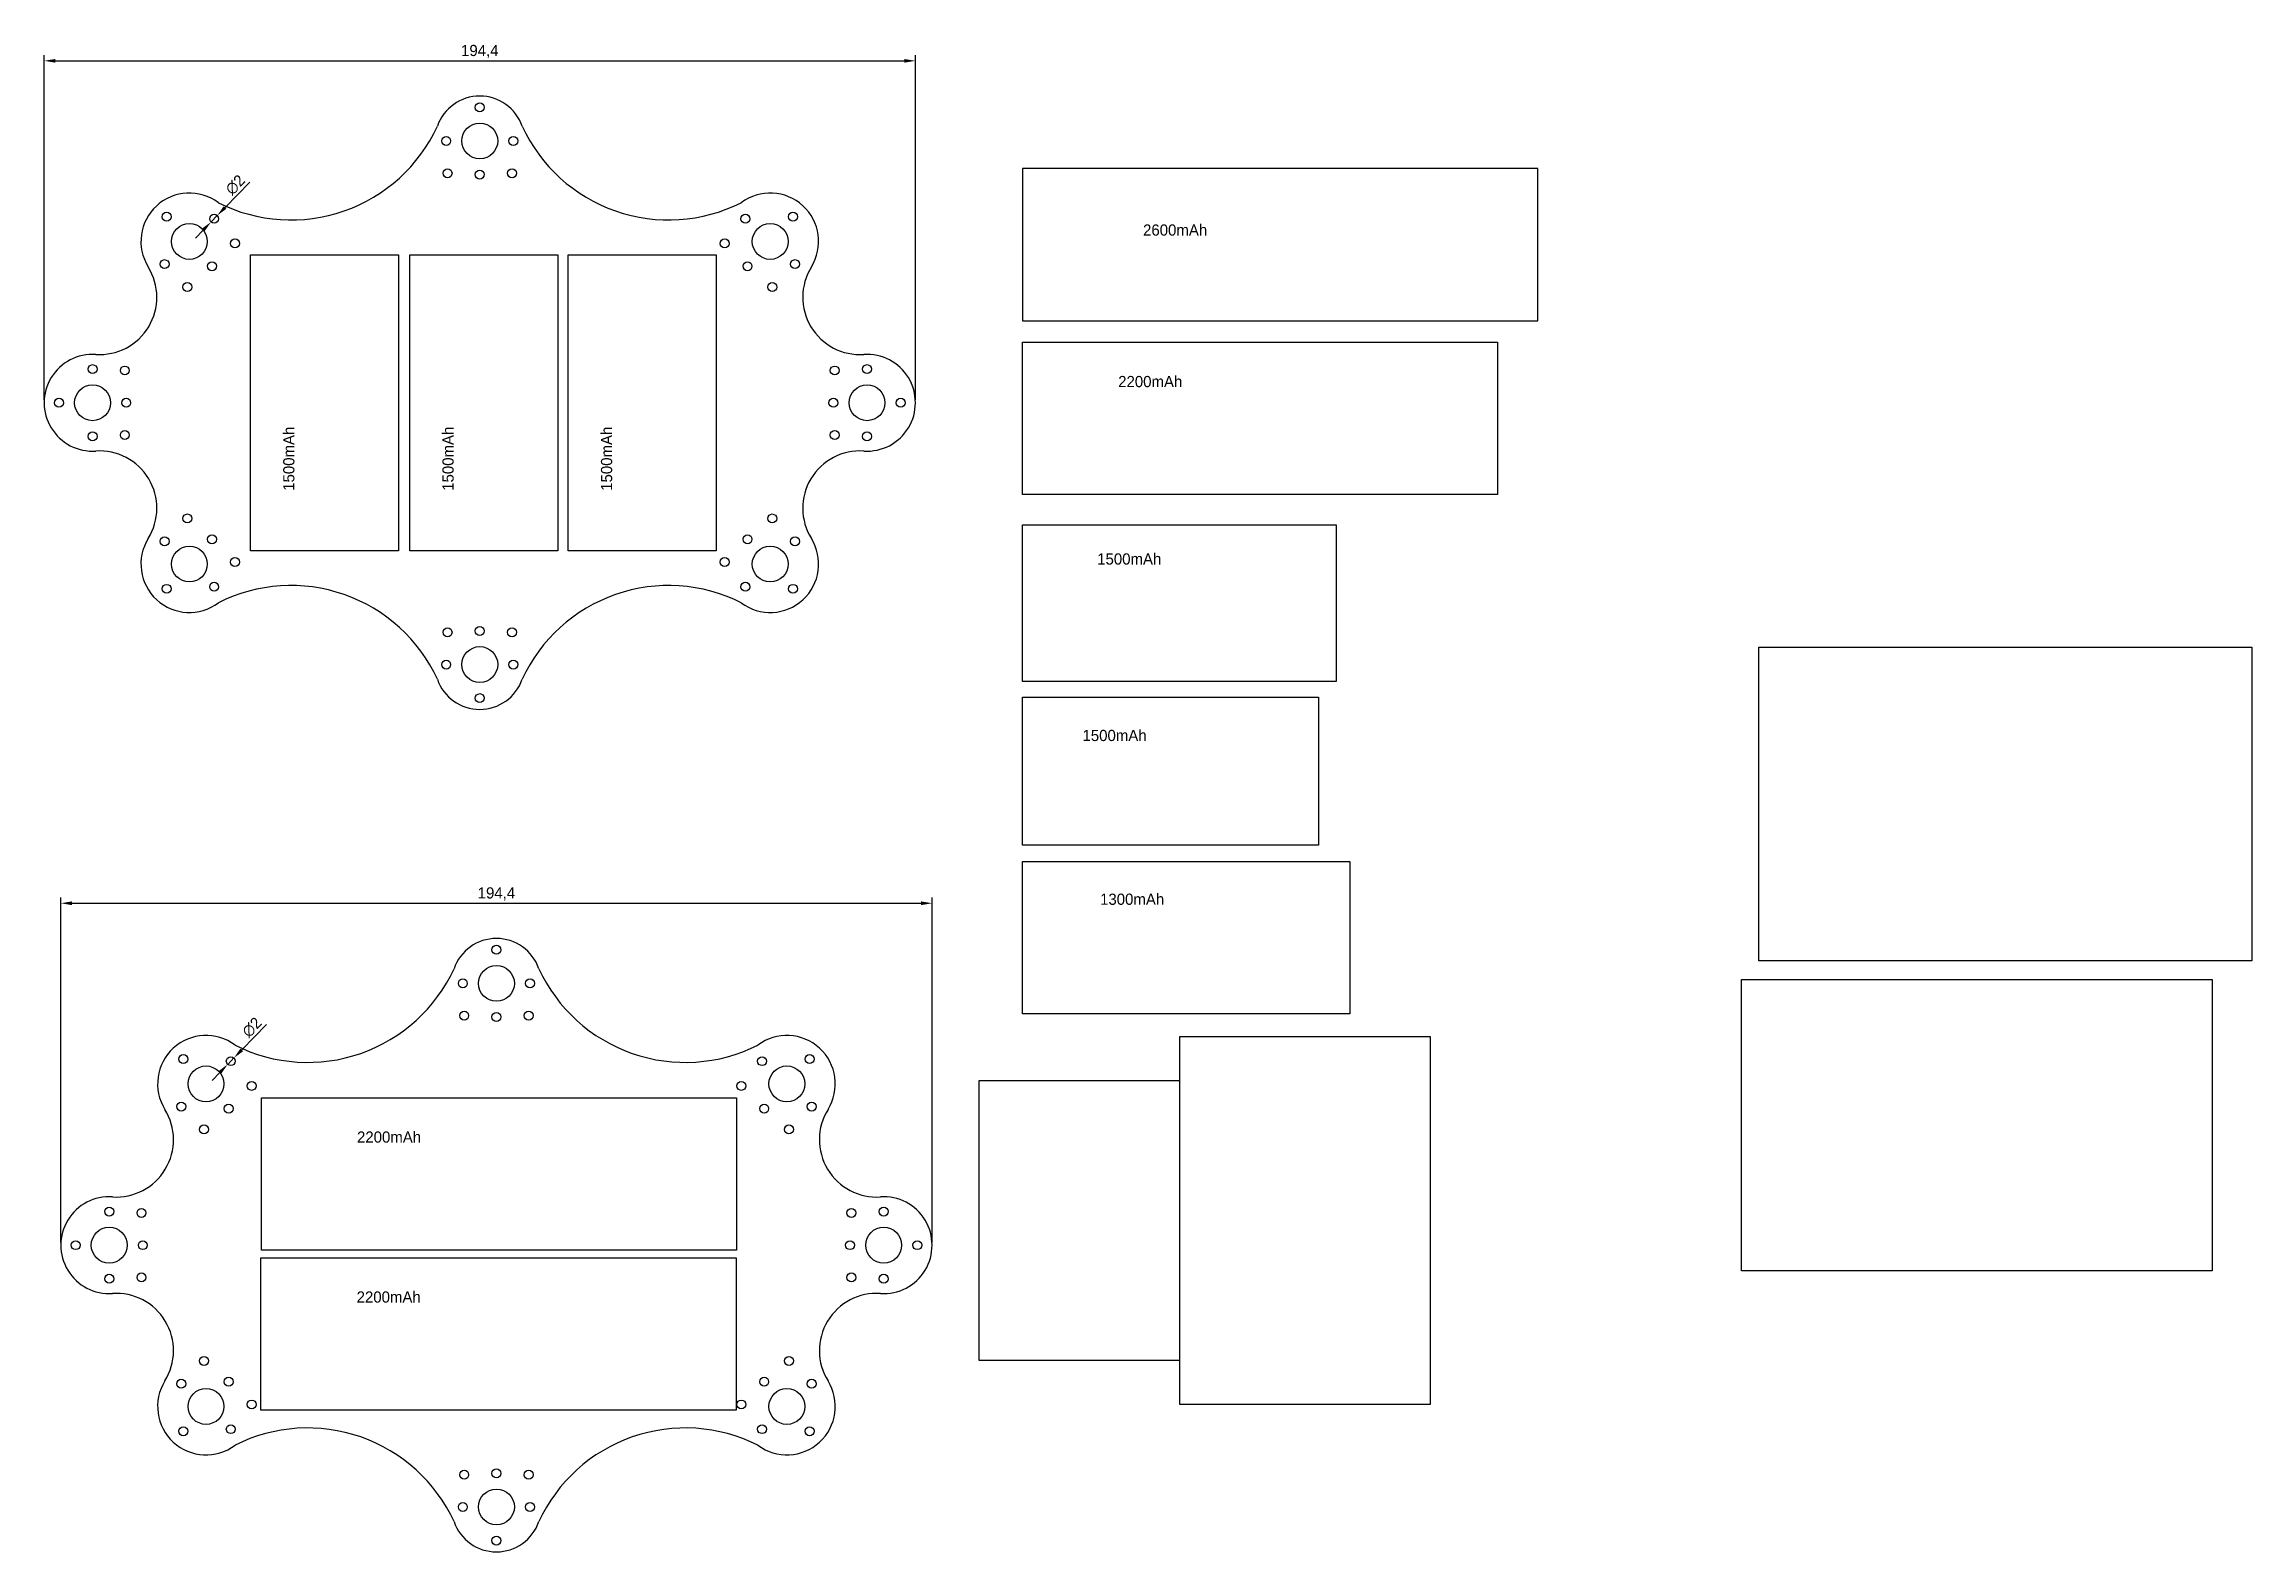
# Model space of a CAD drawing. Header units: millimetres. Extents: x 1757 to 2250, y 724 to 1061.
import ezdxf

# ---------------------------------------------------------------- set-up
doc = ezdxf.new("R2010")
doc.units = ezdxf.units.MM
doc.dimstyles.new('ISO-25', dxfattribs={"dimtxt": 2.5, "dimasz": 2.5, "dimexe": 1.25, "dimexo": 0.625, "dimtad": 1, "dimtxsty": 'Standard', "dimcen": 2.5, "dimadec": 0, "dimazin": 0, "dimtfac": 1, "dimtmove": 0, "dimatfit": 3, "dimfxl": 1, "dimarcsym": 0})

# ---------------------------------------------------------------- blocks, each defined once
blk = doc.blocks.new('*D2')
at = {"color": 0, "lineweight": -2}
for p, q in [((1757.4, 981.57), (1757.4, 1058.51)), ((1759.9, 1057.26), (1949.3, 1057.26)), ((1951.8, 981.57), (1951.8, 1058.51))]:
    blk.add_line(p, q, dxfattribs=at)
at = {"color": 0}
for points in [[(1759.9, 1057.67), (1759.9, 1056.84), (1757.4, 1057.26)], [(1949.3, 1057.67), (1949.3, 1056.84), (1951.8, 1057.26)]]:
    blk.add_solid(points, dxfattribs=at)
at = {"layer": 'Defpoints', "color": 0}
for p in [(1951.8, 1057.26), (1757.4, 980.95), (1951.8, 980.95)]:
    blk.add_point(p, dxfattribs=at)
at = {"color": 0, "insert": (1854.6, 1059.34), "char_height": 2.5, "attachment_point": 5}
blk.add_mtext('194,4', dxfattribs=at)
blk = doc.blocks.new('*D3')
at = {"color": 0, "lineweight": -2}
for p, q in [((1803.28, 1030.21), (1797.77, 1024.53)), ((1794.63, 1021.29), (1796.03, 1022.73)), ((1792.89, 1019.5), (1791.15, 1017.7))]:
    blk.add_line(p, q, dxfattribs=at)
at = {"color": 0}
for points in [[(1797.47, 1024.82), (1798.06, 1024.24), (1796.03, 1022.73)], [(1792.59, 1019.79), (1793.19, 1019.21), (1794.63, 1021.29)]]:
    blk.add_solid(points, dxfattribs=at)
at = {"layer": 'Defpoints', "color": 0}
for p in [(1794.63, 1021.29), (1796.03, 1022.73)]:
    blk.add_point(p, dxfattribs=at)
at = {"color": 0, "insert": (1800.04, 1029.57), "char_height": 2.5, "attachment_point": 5, "rotation": 45.8861}
blk.add_mtext('∅2', dxfattribs=at)
blk = doc.blocks.new('*D8')
at = {"color": 0, "lineweight": -2}
for p, q in [((1761.11, 793.56), (1761.11, 870.49)), ((1763.61, 869.24), (1953.01, 869.24)), ((1955.51, 793.56), (1955.51, 870.49))]:
    blk.add_line(p, q, dxfattribs=at)
at = {"color": 0}
for points in [[(1763.61, 869.66), (1763.61, 868.82), (1761.11, 869.24)], [(1953.01, 869.66), (1953.01, 868.82), (1955.51, 869.24)]]:
    blk.add_solid(points, dxfattribs=at)
at = {"layer": 'Defpoints', "color": 0}
for p in [(1955.51, 869.24), (1761.11, 792.93), (1955.51, 792.93)]:
    blk.add_point(p, dxfattribs=at)
at = {"color": 0, "insert": (1858.31, 871.32), "char_height": 2.5, "attachment_point": 5}
blk.add_mtext('194,4', dxfattribs=at)
blk = doc.blocks.new('*D9')
at = {"color": 0, "lineweight": -2}
for p, q in [((1806.99, 842.19), (1801.48, 836.51)), ((1798.35, 833.28), (1799.74, 834.71)), ((1796.61, 831.48), (1794.87, 829.69))]:
    blk.add_line(p, q, dxfattribs=at)
at = {"color": 0}
for points in [[(1796.31, 831.77), (1796.91, 831.19), (1798.35, 833.28)], [(1801.18, 836.8), (1801.78, 836.22), (1799.74, 834.71)]]:
    blk.add_solid(points, dxfattribs=at)
at = {"layer": 'Defpoints', "color": 0}
for p in [(1798.35, 833.28), (1799.74, 834.71)]:
    blk.add_point(p, dxfattribs=at)
at = {"color": 0, "insert": (1803.76, 841.55), "char_height": 2.5, "attachment_point": 5, "rotation": 45.8861}
blk.add_mtext('∅2', dxfattribs=at)

msp = doc.modelspace()

# ---------------------------------------------------------------- linework, layer by layer
for p, q in [((2090.692, 1033.248), (1975.692, 1033.248)), ((1975.692, 1033.248), (1975.692, 999.248)), ((2090.692, 999.248), (2090.692, 1033.248)), ((1803.424, 947.913), (1803.424, 1013.953)), ((1803.424, 1013.953), (1836.444, 1013.953)), ((1836.444, 1013.953), (1836.444, 947.913)), ((1838.957, 947.913), (1838.957, 1013.953)), ((1838.957, 1013.953), (1871.977, 1013.953)), ((1871.977, 1013.953), (1871.977, 947.913)), ((1874.328, 947.913), (1874.328, 1013.953)), ((1874.328, 1013.953), (1907.348, 1013.953)), ((1907.348, 1013.953), (1907.348, 947.913)), ((1975.692, 999.248), (2090.692, 999.248)), ((1975.692, 994.455), (2081.692, 994.455)), ((1975.692, 960.455), (1975.692, 994.455)), ((2081.692, 994.455), (2081.692, 960.455)), ((2081.692, 960.455), (1975.692, 960.455)), ((1975.692, 953.706), (2045.692, 953.706)), ((1975.692, 918.706), (1975.692, 953.706)), ((2045.692, 953.706), (2045.692, 918.706)), ((1836.444, 947.913), (1803.424, 947.913)), ((1871.977, 947.913), (1838.957, 947.913)), ((1907.348, 947.913), (1874.328, 947.913)), ((2139.977, 926.395), (2249.977, 926.395)), ((2139.977, 856.395), (2139.977, 926.395)), ((2249.977, 926.395), (2249.977, 856.395)), ((2045.692, 918.706), (1975.692, 918.706)), ((1975.692, 915.248), (2041.732, 915.248)), ((1975.692, 882.228), (1975.692, 915.248)), ((2041.732, 915.248), (2041.732, 882.228)), ((2041.732, 882.228), (1975.692, 882.228)), ((1975.692, 878.537), (2048.692, 878.537)), ((1975.692, 844.537), (1975.692, 878.537)), ((2048.692, 878.537), (2048.692, 844.537)), ((2136.124, 852.232), (2241.124, 852.232)), ((2136.124, 787.232), (2136.124, 852.232)), ((2249.977, 856.395), (2139.977, 856.395)), ((2241.124, 852.232), (2241.124, 787.232)), ((2048.692, 844.537), (1975.692, 844.537)), ((2010.722, 839.42), (2010.722, 757.42)), ((2066.722, 839.42), (2010.722, 839.42)), ((2066.722, 757.42), (2066.722, 839.42)), ((1966.022, 829.67), (2010.722, 829.67)), ((1966.022, 767.17), (1966.022, 829.67)), ((2010.722, 829.67), (2010.722, 767.17)), ((1805.858, 825.838), (1911.858, 825.838)), ((1805.858, 791.838), (1805.858, 825.838)), ((1911.858, 825.838), (1911.858, 791.838)), ((1805.774, 790.138), (1911.774, 790.138)), ((1805.774, 756.138), (1805.774, 790.138)), ((1911.858, 791.838), (1805.858, 791.838)), ((1911.774, 790.138), (1911.774, 756.138)), ((2241.124, 787.232), (2136.124, 787.232)), ((2010.722, 767.17), (1966.022, 767.17)), ((1911.774, 756.138), (1805.774, 756.138)), ((2010.722, 757.42), (2066.722, 757.42))]:
    msp.add_line(p, q)
for centre, radius in [((1854.599, 1046.875), 1), ((1847.099, 1039.375), 1), ((1854.599, 1039.375), 4), ((1862.099, 1039.375), 1), ((1847.399, 1032.175), 1), ((1854.599, 1031.875), 1), ((1861.799, 1032.175), 1), ((1784.733, 1022.476), 1), ((1789.799, 1016.946), 4), ((1795.329, 1022.012), 1), ((1913.869, 1022.012), 1), ((1919.399, 1016.946), 4), ((1924.466, 1022.476), 1), ((1799.972, 1016.501), 1), ((1909.227, 1016.501), 1), ((1784.269, 1011.88), 1), ((1794.866, 1011.416), 1), ((1914.333, 1011.416), 1), ((1924.929, 1011.88), 1), ((1789.354, 1006.774), 1), ((1919.845, 1006.774), 1), ((1768.199, 988.446), 1), ((1775.399, 988.146), 1), ((1933.799, 988.146), 1), ((1940.999, 988.446), 1), ((1760.699, 980.946), 1), ((1768.199, 980.946), 4), ((1775.699, 980.946), 1), ((1933.499, 980.946), 1), ((1940.999, 980.946), 4), ((1948.499, 980.946), 1), ((1768.199, 973.446), 1), ((1775.399, 973.746), 1), ((1933.799, 973.746), 1), ((1940.999, 973.446), 1), ((1789.354, 955.119), 1), ((1919.845, 955.119), 1), ((1784.269, 950.012), 1), ((1794.866, 950.476), 1), ((1914.333, 950.476), 1), ((1924.929, 950.012), 1), ((1789.799, 944.946), 4), ((1799.972, 945.391), 1), ((1909.227, 945.391), 1), ((1919.399, 944.946), 4), ((1795.329, 939.88), 1), ((1913.869, 939.88), 1), ((1784.733, 939.416), 1), ((1924.466, 939.416), 1), ((1854.599, 930.018), 1), ((1847.399, 929.718), 1), ((1854.599, 922.518), 4), ((1861.799, 929.718), 1), ((1847.099, 922.518), 1), ((1862.099, 922.518), 1), ((1854.599, 915.018), 1), ((1858.315, 858.859), 1), ((1850.815, 851.359), 1), ((1858.315, 851.359), 4), ((1865.815, 851.359), 1), ((1851.115, 844.159), 1), ((1858.315, 843.859), 1), ((1865.515, 844.159), 1), ((1788.449, 834.46), 1), ((1793.515, 828.93), 4), ((1799.045, 833.996), 1), ((1917.585, 833.996), 1), ((1923.115, 828.93), 4), ((1928.181, 834.46), 1), ((1803.688, 828.485), 1), ((1912.942, 828.485), 1), ((1787.985, 823.864), 1), ((1798.581, 823.4), 1), ((1918.049, 823.4), 1), ((1928.645, 823.864), 1), ((1793.07, 818.758), 1), ((1923.56, 818.758), 1), ((1771.915, 800.43), 1), ((1779.115, 800.13), 1), ((1937.515, 800.13), 1), ((1944.715, 800.43), 1), ((1764.415, 792.93), 1), ((1771.915, 792.93), 4), ((1779.415, 792.93), 1), ((1937.215, 792.93), 1), ((1944.715, 792.93), 4), ((1952.215, 792.93), 1), ((1771.915, 785.43), 1), ((1779.115, 785.73), 1), ((1937.515, 785.73), 1), ((1944.715, 785.43), 1), ((1793.07, 767.103), 1), ((1923.56, 767.103), 1), ((1787.985, 761.996), 1), ((1793.515, 756.93), 4), ((1798.581, 762.46), 1), ((1918.049, 762.46), 1), ((1923.115, 756.93), 4), ((1928.645, 761.996), 1), ((1803.688, 757.375), 1), ((1912.942, 757.375), 1), ((1788.449, 751.4), 1), ((1799.045, 751.864), 1), ((1917.585, 751.864), 1), ((1928.181, 751.4), 1), ((1851.115, 741.702), 1), ((1858.315, 742.002), 1), ((1865.515, 741.702), 1), ((1850.815, 734.502), 1), ((1858.315, 734.502), 4), ((1865.815, 734.502), 1), ((1858.315, 727.002), 1)]:
    msp.add_circle(centre, radius)
at = {"color": 7}
for centre, radius, start, end in [((1854.599, 1039.375), 10.019, 19.07656, 160.92344), ((1812.468, 1057.704), 35.965, 243.23648, 335.2541), ((1896.731, 1057.704), 35.965, 204.7459, 296.76352), ((1789.799, 1016.946), 10.8, 53.17659, 211.81062), ((1919.399, 1016.946), 10.8, 328.18938, 126.82341), ((1769.738, 1004.503), 12.807, 266.26187, 31.81062), ((1939.46, 1004.503), 12.807, 148.18938, 273.73813), ((1768.199, 980.946), 10.8, 86.26187, 273.73813), ((1940.999, 980.946), 10.8, 266.26187, 93.73813), ((1769.738, 957.39), 12.807, 328.18938, 93.73813), ((1939.46, 957.39), 12.807, 86.26187, 211.81062), ((1789.799, 944.946), 10.8, 148.18938, 306.82341), ((1919.399, 944.946), 10.8, 233.17659, 31.81062), ((1812.468, 904.188), 35.965, 24.7459, 116.76352), ((1896.731, 904.188), 35.965, 63.23648, 155.2541), ((1854.599, 922.518), 10.019, 199.07656, 340.92344), ((1858.315, 851.359), 10.019, 19.07656, 160.92344), ((1816.184, 869.688), 35.965, 243.23648, 335.2541), ((1900.446, 869.688), 35.965, 204.7459, 296.76352), ((1793.515, 828.93), 10.8, 53.17659, 211.81062), ((1923.115, 828.93), 10.8, 328.18938, 126.82341), ((1773.454, 816.487), 12.807, 266.26187, 31.81062), ((1943.176, 816.487), 12.807, 148.18938, 273.73813), ((1771.915, 792.93), 10.8, 86.26187, 273.73813), ((1944.715, 792.93), 10.8, 266.26187, 93.73813), ((1773.454, 769.374), 12.807, 328.18938, 93.73813), ((1943.176, 769.374), 12.807, 86.26187, 211.81062), ((1793.515, 756.93), 10.8, 148.18938, 306.82341), ((1923.115, 756.93), 10.8, 233.17659, 31.81062), ((1816.184, 716.172), 35.965, 24.7459, 116.76352), ((1900.446, 716.172), 35.965, 63.23648, 155.2541), ((1858.315, 734.502), 10.019, 199.07656, 340.92344)]:
    msp.add_arc(centre, radius, start, end, dxfattribs=at)

# ---------------------------------------------------------------- texts
at = {"char_height": 2.5, "attachment_point": 1}
for s, insert, width in [('2600mAh', (2002.588, 1020.745), 51.15727), ('2200mAh', (1997.032, 986.925), 33.55379), ('1500mAh', (1992.353, 947.328), 34.45313), ('1500mAh', (1989.073, 907.944), 38.91128), ('1300mAh', (1992.995, 871.389), 44.4721), ('2200mAh', (1827.198, 818.308), 33.55379), ('2200mAh', (1827.114, 782.609), 33.55379)]:
    msp.add_mtext(s, dxfattribs=dict(at, insert=insert, width=width))
at = {"char_height": 2.5, "width": 38.91128, "attachment_point": 1, "rotation": 90}
for insert in [(1810.728, 961.294), (1846.262, 961.294), (1881.633, 961.294)]:
    msp.add_mtext('1500mAh', dxfattribs=dict(at, insert=insert))

# ---------------------------------------------------------------- dimensions: what is measured, and where the dimension line sits
for base, p1, p2, picture, middle in [((1951.799, 1057.258), (1757.399, 980.946), (1951.799, 980.946), '*D2', (1854.599, 1059.341)), ((1955.515, 869.242), (1761.115, 792.93), (1955.515, 792.93), '*D8', (1858.315, 871.325))]:
    dim = msp.add_linear_dim(base=base, p1=p1, p2=p2, dimstyle='ISO-25')
    dim.commit()
    dim.dimension.update_dxf_attribs({"geometry": picture, "text_midpoint": middle})
for p1, p2, picture, middle in [((1794.633, 1021.294), (1796.025, 1022.73), '*D3', (1800.045, 1029.57)), ((1798.349, 833.279), (1799.741, 834.714), '*D9', (1803.761, 841.554))]:
    dim = msp.add_diameter_dim_2p(p1=p1, p2=p2, dimstyle='ISO-25')
    dim.commit()
    dim.dimension.update_dxf_attribs({"geometry": picture, "text_midpoint": middle})

doc.saveas('drawing.dxf')
